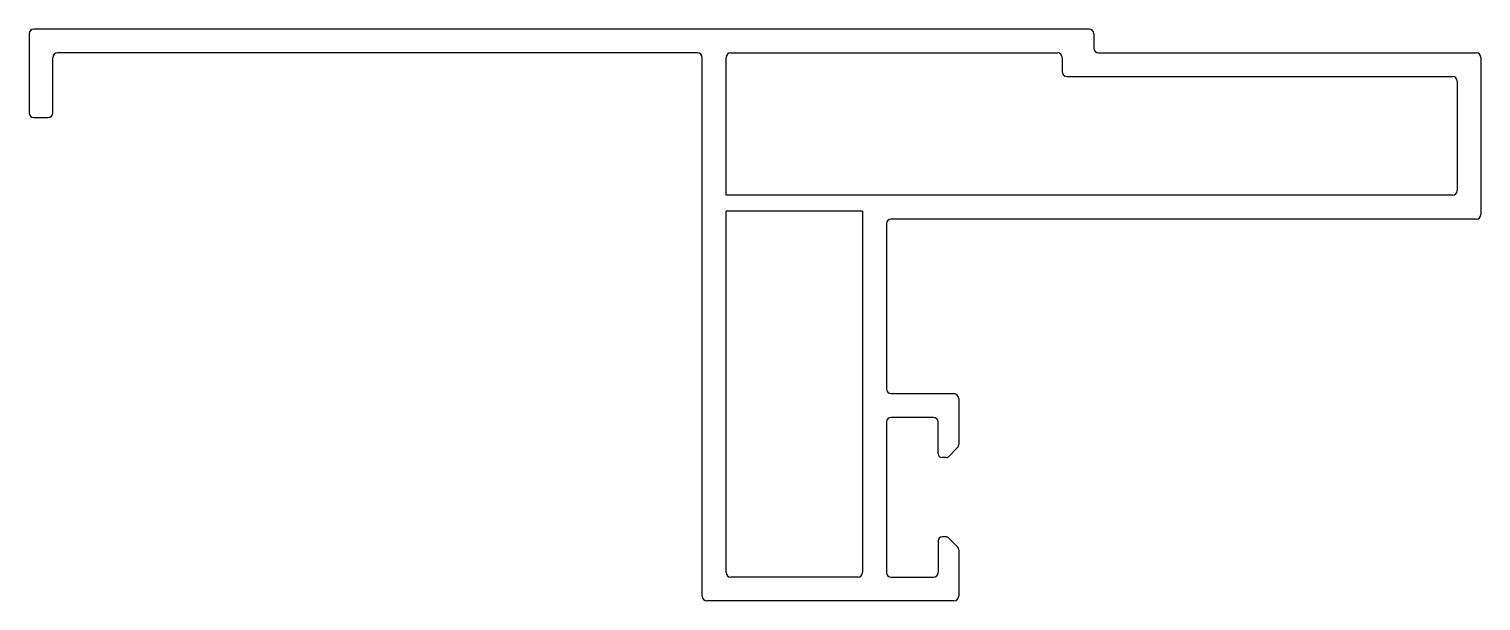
# Model space of a CAD drawing. Extents: x 804.2 to 895.9, y 489.2 to 525.3.
import ezdxf

# ---------------------------------------------------------------- set-up
doc = ezdxf.new("R2010")
doc.units = 0
doc.layers.get('0').update_dxf_attribs({"linetype": 'CONTINUOUS'})

msp = doc.modelspace()

# ---------------------------------------------------------------- linework, layer by layer
for p, q in [((871.123, 525.297), (804.504, 525.297)), ((804.204, 524.997), (804.204, 520.005)), ((871.423, 524.997), (871.423, 524.097)), ((805.704, 520.005), (805.704, 523.496)), ((846.401, 523.796), (806.004, 523.796)), ((846.701, 489.483), (846.701, 523.496)), ((848.203, 514.797), (848.203, 523.495)), ((848.503, 523.795), (869.128, 523.795)), ((869.428, 523.495), (869.428, 522.597)), ((871.723, 523.797), (895.559, 523.797)), ((895.859, 523.497), (895.859, 513.596)), ((869.728, 522.297), (894.062, 522.297)), ((894.362, 521.997), (894.362, 515.097)), ((804.504, 519.705), (805.404, 519.705)), ((894.062, 514.797), (848.203, 514.797)), ((856.82, 513.796), (848.203, 513.796)), ((848.203, 490.985), (848.203, 513.796)), ((856.82, 513.796), (856.82, 490.985)), ((895.559, 513.296), (858.623, 513.296)), ((858.323, 512.996), (858.323, 502.574)), ((858.623, 502.274), (862.591, 502.274)), ((862.891, 501.974), (862.891, 499.059)), ((858.323, 500.476), (858.323, 490.981)), ((861.291, 500.776), (858.623, 500.776)), ((861.591, 498.484), (861.591, 500.476)), ((862.803, 498.846), (862.264, 498.308)), ((862.088, 498.234), (861.841, 498.234)), ((862.088, 493.232), (861.841, 493.232)), ((862.803, 492.62), (862.264, 493.159)), ((861.591, 492.982), (861.591, 490.981)), ((862.891, 492.408), (862.891, 489.483)), ((856.52, 490.685), (848.503, 490.685)), ((858.623, 490.681), (861.291, 490.681)), ((862.591, 489.183), (847.001, 489.183))]:
    msp.add_line(p, q)
for centre, radius, start, end in [((804.504, 524.997), 0.3, 90, 180), ((871.123, 524.997), 0.3, 0, 90), ((806.004, 523.496), 0.3, 90, 180), ((846.401, 523.496), 0.3, 0, 90), ((848.503, 523.495), 0.3, 90, 180), ((869.128, 523.495), 0.3, 0, 90), ((871.723, 524.097), 0.3, 180, 270), ((895.559, 523.497), 0.3, 0, 90), ((869.728, 522.597), 0.3, 180, 270), ((894.062, 521.997), 0.3, 0, 90), ((804.504, 520.005), 0.3, 180, 270), ((805.404, 520.005), 0.3, 270, 0), ((894.062, 515.097), 0.3, 270, 0), ((858.623, 512.996), 0.3, 90, 180), ((895.559, 513.596), 0.3, 270, 0), ((858.623, 502.574), 0.3, 180, 270), ((862.591, 501.974), 0.3, 0, 90), ((858.623, 500.476), 0.3, 90, 180), ((861.291, 500.476), 0.3, 0, 90), ((862.591, 499.059), 0.3, 315, 0), ((861.841, 498.484), 0.25, 180, 270), ((862.088, 498.484), 0.25, 270, 315), ((861.841, 492.982), 0.25, 90, 180), ((862.088, 492.982), 0.25, 45, 90), ((862.591, 492.408), 0.3, 0, 45), ((848.503, 490.985), 0.3, 180, 270), ((856.52, 490.985), 0.3, 270, 0), ((858.623, 490.981), 0.3, 180, 270), ((861.291, 490.981), 0.3, 270, 0), ((847.001, 489.483), 0.3, 180, 270), ((862.591, 489.483), 0.3, 270, 0)]:
    msp.add_arc(centre, radius, start, end)

doc.saveas('drawing.dxf')
